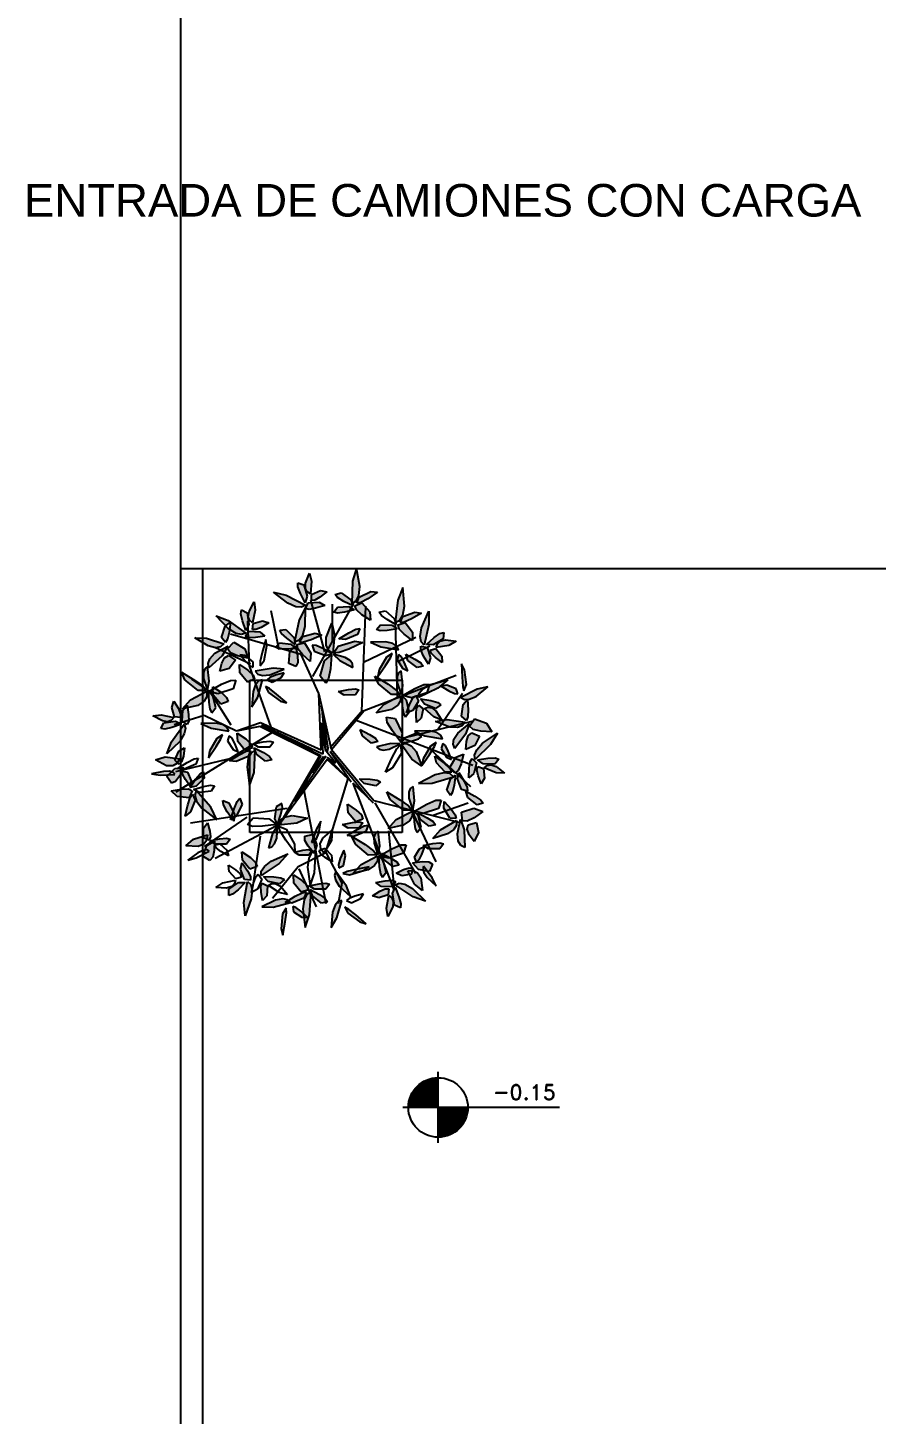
# Model space of a CAD drawing. Header units: millimetres. Extents: x 2448 to 2576, y 1154 to 1321.
# Drawn here: x 2493.42 to 2498.99, y 1205.11 to 1214.21 of the extents above; entities that cross this region are included whole.
import ezdxf

# ---------------------------------------------------------------- set-up
doc = ezdxf.new("R2010")
doc.units = ezdxf.units.MM
doc.layers.add('X-REF T19$0$A-ARBOLES', color=104, linetype='Continuous')
doc.layers.add('X-REF T19$0$A-CORDONES', color=1, linetype='Continuous')
doc.styles.add('ROMAND', font='romand', dxfattribs={"height": 0.15})
doc.styles.get("Standard").update_dxf_attribs({"font": 'arial.ttf'})

# ---------------------------------------------------------------- blocks, each defined once
blk = doc.blocks.new('Niv3-d')
at = {"color": 0, "const_width": 19.55}
for points in [[(0, 9.78, 0.414214), (-9.78, 0, 0.414214)], [(0, -9.78, 0.414214), (9.78, 0, 0.414214)]]:
    blk.add_lwpolyline(points, format="xyb", dxfattribs=at)
at = {"color": 0}
for points in [[(0, -23.3), (0, 23.3)], [(19.55, 0), (-23.3, 0)], [(79.78, 0), (19.55, 0)]]:
    blk.add_lwpolyline(points, dxfattribs=at)
blk.add_circle((0, 0), 19.55, dxfattribs=at)
blk.add_point((0, 0), dxfattribs=at)
at = {"color": 0, "style": 'ROMAND'}
blk.add_attdef('NIV5', (31.11, 5), '', height=10, dxfattribs=at)
blk = doc.blocks.new('X-REF T19$0$HOJA13')
for p, q in [((-0.159, 0.064), (-0.056, 0.349)), ((-0.056, 0.349), (0.182, 0.151)), ((-0.088, -0.074), (-0.159, 0.064)), ((0.182, 0.151), (0.278, -0.189)), ((0.06, -0.153), (-0.088, -0.074)), ((0.278, -0.189), (0.06, -0.153))]:
    blk.add_line(p, q)
blk = doc.blocks.new('X-REF T19$0$HOJA12')
for p, xscale, yscale, zscale, rotation in [((0.078, 0.499), -0.7881173944166022, 2.57666525243954, 0.7881173944166022, 2.457547795809369), ((0.361, 0.176), 2.089427510778918, 0.5147221043699588, 2.089427510778918, 35.45160265640038), ((-0.547, -0.283), -1.817557556891011, -0.5452694102672879, 1.817557556891011, 195.3712707835825), ((-0.515, 0.212), 1.878651928551221, 0.5452694102672915, 1.878651928551221, 336.2489556574871), ((0.225, -0.279), 1.848104742721105, 0.8186677980483665, 1.848104742721105, 330.9234899051576)]:
    blk.add_blockref('X-REF T19$0$HOJA13', p, dxfattribs=dict(xscale=xscale, yscale=yscale, zscale=zscale, rotation=rotation))
blk = doc.blocks.new('X-REF T19$0$HOJA11')
for p, xscale, yscale, zscale, rotation in [((-0.236, 0.434), 0.8782315926153998, 2.121510394569366, 0.8782315926153998, 2.027330662343098), ((0.417, 0.315), 2.788958066288231, 0.575816716164617, 2.788958066288231, 41.2051949766964), ((-0.535, 0.074), -1.93821894091991, 0.5452694102672915, 1.93821894091991, 161.5649836159353), ((0.635, -0.103), 0.5758144528974043, -1.696902842596522, 0.5758144528974043, 262.2070746669012), ((0.013, -0.763), 2.575127765477518, 0.7881204921510374, 2.575127765477518, 103.2233358614235)]:
    blk.add_blockref('X-REF T19$0$HOJA13', p, dxfattribs=dict(xscale=xscale, yscale=yscale, zscale=zscale, rotation=rotation))
blk = doc.blocks.new('X-REF T19$0$HOJA8', base_point=(55.878, 33.03))
at = {"color": 0, "linetype": 'ByBlock'}
for p, xscale, yscale, zscale, rotation in [((55.484, 33.544), -2.423919195618517, 0.3329656342808676, 2.423919195618517, 304.6162862887426), ((56.091, 33.242), -0.6369088245576009, 2.090963088672041, 0.6369088245576009, 336.0195606201025)]:
    blk.add_blockref('X-REF T19$0$HOJA13', p, dxfattribs=dict(at, xscale=xscale, yscale=yscale, zscale=zscale, rotation=rotation))
at = {"color": 0, "linetype": 'ByBlock', "xscale": -1.637329160493415, "yscale": 0.455154857870177, "zscale": 1.637329160493415}
blk.add_blockref('X-REF T19$0$HOJA13', (55.333, 32.969), dxfattribs=at)
blk = doc.blocks.new('X-REF T19$0$HOJA10')
for p, xscale, yscale, zscale, rotation in [((-0.461, 0.262), 0.6964758369263038, 2.485023334747559, 0.6964758369263038, 30.70465610075785), ((0.061, 0.573), 1.878651928551214, 0.575816716164617, 1.878651928551214, 273.0367053314555), ((0.365, 0.585), 0.636908824557608, 1.484599066610102, 0.636908824557608, 320.5535637719418), ((0.155, -0.234), 1.727443358692213, 0.6063640220619462, 1.727443358692213, 352.5500074369253), ((0.484, 0.033), 1.544160243711609, 0.6063640220619462, 1.544160243711609, 15.14254921127523)]:
    blk.add_blockref('X-REF T19$0$HOJA13', p, dxfattribs=dict(xscale=xscale, yscale=yscale, zscale=zscale, rotation=rotation))
blk = doc.blocks.new('X-REF T19$0$HOJA9', base_point=(57.908, 33.15))
at = {"color": 0, "linetype": 'ByBlock'}
for p, xscale, yscale, zscale, rotation in [((57.878, 33.605), 0.7575702085865075, 2.121510394569363, 0.7575702085865075, 5.479650948518734), ((57.453, 33.301), 0.7575702085865075, 2.060415782774719, 0.7575702085865075, 246.1270025360199), ((58.484, 33.303), 1.878651928551214, 0.575816716164617, 1.878651928551214, 26.31077704539229), ((57.575, 32.814), 1.484593231342913, 1.061518879932116, 1.484593231342913, 203.1850851585156), ((58.091, 32.695), 1.968766126750012, 1.000424268137465, 1.968766126750012, 291.9583774400813)]:
    blk.add_blockref('X-REF T19$0$HOJA13', p, dxfattribs=dict(at, xscale=xscale, yscale=yscale, zscale=zscale, rotation=rotation))
blk = doc.blocks.new('X-REF T19$0$HOJA7', base_point=(54.696, 32.029))
at = {"color": 0, "linetype": 'ByBlock'}
for p, xscale, yscale, zscale, rotation in [((54.545, 32.393), -0.3940586972083011, 1.696902842596515, 0.3940586972083011, 11.88359707230165), ((54.937, 32.274), 0.9393259642756036, 1.696902842596522, 0.9393259642756036, 348.2808948833992), ((54.394, 32.029), 1.727443358692213, 0.9103097157403468, 1.727443358692213, 343.6738936354017), ((54.455, 31.635), -1.545687603003117, -0.485702163767499, 1.545687603003117, 43.07492863925732)]:
    blk.add_blockref('X-REF T19$0$HOJA13', p, dxfattribs=dict(at, xscale=xscale, yscale=yscale, zscale=zscale, rotation=rotation))
at = {"color": 0, "linetype": 'ByBlock', "xscale": 1.515140417173015, "yscale": 0.6369113279592753, "zscale": 1.515140417173015}
blk.add_blockref('X-REF T19$0$HOJA13', (55.151, 31.878), dxfattribs=at)
blk = doc.blocks.new('X-REF T19$0$A$C7F2E6B0C')
at = {"layer": 'X-REF T19$0$A-ARBOLES'}
h = blk.add_hatch(color=256, dxfattribs=at)
h.paths.add_polyline_path([(1.1072, 2.2179), (1.1513, 2.2531), (1.1097, 2.2618), (1.051, 2.2354), (1.0508, 2.1962), (1.0738, 2.1983)])
h.paths.add_polyline_path([(1.0525, 2.3241), (1.0382, 2.3774), (1.0125, 2.3107), (1.0127, 2.2757), (1.0238, 2.2534), (1.0446, 2.2396)])
h.paths.add_polyline_path([(1.0017, 2.2989), (0.9618, 2.313), (0.9616, 2.287), (0.9783, 2.2433), (1.0098, 2.1824), (1.0227, 2.225)])
h.paths.add_polyline_path([(0.886, 2.2319), (0.8018, 2.2521), (0.8956, 2.1793), (0.9484, 2.1559), (0.9851, 2.1531), (1.0114, 2.1665)])
h.paths.add_polyline_path([(0.9414, 1.9284), (0.9419, 1.9261), (0.9712, 1.9379), (0.9943, 1.9694), (1.0104, 2.0272), (1.011, 2.1504), (0.9703, 2.0695)])
h.paths.add_polyline_path([(1.0492, 1.9392), (1.1188, 1.9703), (1.0757, 1.9815), (0.9939, 1.9599), (0.9727, 1.922), (1.0002, 1.9225)])
h.paths.add_polyline_path([(1.0061, 1.9186), (0.9571, 1.9076), (0.9628, 1.8792), (0.9919, 1.8427), (1.0418, 1.7972), (1.0471, 1.8521)])
h.paths.add_polyline_path([(0.903, 1.7839), (0.9489, 1.7634), (0.9613, 1.7896), (0.9598, 1.8362), (0.947, 1.9025), (0.9374, 1.8919), (0.9489, 1.8822), (0.9274, 1.8809), (0.9099, 1.8617)])
h.paths.add_polyline_path([(0.9274, 1.8809), (0.9374, 1.8919), (0.9164, 1.9097), (0.8428, 1.9197), (0.8146, 1.8905), (0.8375, 1.8804), (0.8826, 1.8782)])
h.paths.add_polyline_path([(0.9454, 1.909), (0.9419, 1.9261), (0.9409, 1.9257), (0.9414, 1.9284), (0.9368, 1.9513), (0.8839, 2.0068), (0.8428, 2.0025), (0.8548, 1.9798), (0.8896, 1.9488)])
h = blk.add_hatch(color=256, dxfattribs=at)
h.paths.add_polyline_path([(1.3818, 2.1039), (1.4388, 2.0676), (1.4346, 2.1226), (1.3828, 2.1811), (1.3364, 2.1619), (1.3469, 2.1348)])
h.paths.add_polyline_path([(1.4217, 2.2088), (1.485, 2.2513), (1.4406, 2.255), (1.3638, 2.2197), (1.3493, 2.1787), (1.3764, 2.1839)])
h.paths.add_polyline_path([(1.3174, 2.1797), (1.3183, 2.1775), (1.3451, 2.1942), (1.3625, 2.2291), (1.3685, 2.2888), (1.348, 2.4103), (1.3217, 2.3236)])
h.paths.add_polyline_path([(1.2473, 2.2471), (1.2075, 2.2358), (1.2232, 2.2155), (1.2629, 2.191), (1.3247, 2.1612), (1.3183, 2.1775), (1.3173, 2.1769), (1.3174, 2.1797), (1.3089, 2.2015)])
h.paths.add_polyline_path([(1.3326, 2.1354), (1.2959, 2.157), (1.2217, 2.1542), (1.199, 2.1206), (1.2232, 2.1146), (1.2681, 2.1202)])
h = blk.add_hatch(color=256, dxfattribs=at)
h.paths.add_polyline_path([(1.6022, 2.056), (1.6029, 2.0537), (1.631, 2.0682), (1.6511, 2.1016), (1.6618, 2.1607), (1.651, 2.2834), (1.6178, 2.1991)])
h.paths.add_polyline_path([(1.7085, 2.0767), (1.7749, 2.1141), (1.7309, 2.1212), (1.6516, 2.0922), (1.6339, 2.0525), (1.6613, 2.0555)])
h.paths.add_polyline_path([(1.6675, 2.0522), (1.6198, 2.0367), (1.6281, 2.0089), (1.6603, 1.9753), (1.7143, 1.9346), (1.7144, 1.9897)])
h.paths.add_polyline_path([(1.6139, 2.0106), (1.579, 2.035), (1.5048, 2.0381), (1.4794, 2.0064), (1.5032, 1.9985), (1.5483, 2.0005)])
h = blk.add_hatch(color=256, dxfattribs=at)
h.paths.add_polyline_path([(0.6401, 1.9958), (0.617, 1.9615), (0.64, 1.9521), (0.6831, 1.9529), (0.7455, 1.9622), (0.7112, 1.9902)])
h.paths.add_polyline_path([(0.7217, 2.0205), (0.7703, 2.0492), (0.7303, 2.0636), (0.6685, 2.0456), (0.6629, 2.0068), (0.686, 2.0057)])
h.paths.add_polyline_path([(0.6823, 2.1332), (0.6755, 2.188), (0.6409, 2.1255), (0.6362, 2.0908), (0.6441, 2.0671), (0.6628, 2.0506)])
h.paths.add_polyline_path([(0.6285, 2.1153), (0.5909, 2.1348), (0.5871, 2.109), (0.5976, 2.0635), (0.6203, 1.9988), (0.6391, 2.0392)])
h.paths.add_polyline_path([(0.519, 2.0548), (0.5135, 2.0074), (0.5559, 1.9811), (0.5919, 1.9732), (0.6198, 1.9829)])
h.paths.add_polyline_path([(0.4883, 2.0306), (0.5068, 2.0116), (0.5135, 2.0074), (0.519, 2.0548), (0.5185, 2.0552)], flags=17)
h.paths.add_polyline_path([(0.4241, 2.0967), (0.4883, 2.0306), (0.5185, 2.0552), (0.5046, 2.0651)])
h.paths.add_polyline_path([(0.5112, 1.9875), (0.5191, 2.0557), (0.4846, 2.0276), (0.4608, 1.9545), (0.4861, 1.9205), (0.5007, 1.942)])
h.paths.add_polyline_path([(0.3621, 1.9506), (0.2859, 1.9523), (0.3723, 1.8986), (0.4204, 1.8866), (0.4535, 1.892), (0.4767, 1.9117)])
h.paths.add_polyline_path([(0.4157, 1.8501), (0.3827, 1.8149), (0.3718, 1.7839), (0.378, 1.7542), (0.4652, 1.833), (0.5025, 1.8974)])
h.paths.add_polyline_path([(0.5533, 1.8044), (0.5062, 1.8357), (0.4799, 1.8211), (0.4617, 1.7865), (0.4489, 1.7335), (0.5115, 1.7501)])
h.paths.add_polyline_path([(0.5404, 1.9228), (0.5003, 1.8804), (0.5203, 1.8544), (0.5663, 1.8346), (0.59, 1.8292), (0.5798, 1.8408), (0.6164, 1.8363), (0.6354, 1.8213), (0.613, 1.8792)])
h.paths.add_polyline_path([(0.5798, 1.8408), (0.59, 1.8292), (0.6365, 1.8186), (0.6354, 1.8213), (0.6164, 1.8363)])
for points in [[(1.1388, 2.1635), (1.101, 2.1864), (1.0298, 2.1821), (1.0116, 2.145), (1.0357, 2.1388), (1.0783, 2.1456)], [(1.3392, 1.6164), (1.2942, 1.6121), (1.2292, 1.5986), (1.2654, 1.576), (1.3396, 1.5767), (1.3633, 1.6097)], [(1.4735, 0.9788), (1.5051, 1.0056), (1.4824, 1.0175), (1.4361, 1.0234), (1.3675, 1.0249), (1.3986, 0.9948)], [(1.0652, 0.6454), (1.0751, 0.6217), (1.0838, 0.6325), (1.0987, 0.6689), (1.1136, 0.7484), (1.0837, 0.6986)], [(0.3446, 0.5974), (0.3637, 0.6231), (0.3647, 0.6292), (0.3422, 0.638), (0.3422, 0.6504), (0.2759, 0.6309), (0.2253, 0.5866), (0.3073, 0.5812)], [(1.2758, 0.5226), (1.2635, 0.5574), (1.2408, 0.5021), (1.2292, 0.4632), (1.2305, 0.4411), (1.262, 0.4574)]]:
    blk.add_hatch(color=256, dxfattribs=at).paths.add_polyline_path(points)
h = blk.add_hatch(color=256, dxfattribs=at)
h.paths.add_polyline_path([(1.8231, 2.0404), (1.8214, 2.1269), (1.7745, 2.0179), (1.7652, 1.9609), (1.7717, 1.9246), (1.7914, 1.9025)])
h.paths.add_polyline_path([(1.8063, 1.9081), (1.8508, 1.9063), (1.917, 1.9453), (1.9205, 1.9875), (1.8953, 1.9811), (1.8573, 1.954)])
h.paths.add_polyline_path([(1.9542, 1.9025), (2.0021, 1.9298), (1.9312, 1.9378), (1.8974, 1.9288), (1.8785, 1.9124), (1.8704, 1.8888)])
h.paths.add_polyline_path([(1.868, 1.8816), (1.83, 1.8719), (1.8378, 1.8502), (1.8652, 1.8228), (1.9104, 1.789), (1.9083, 1.8314)])
h.paths.add_polyline_path([(1.8111, 1.8887), (1.7706, 1.8969), (1.7707, 1.8721), (1.788, 1.8326), (1.8205, 1.7785), (1.8332, 1.8209)])
h.paths.add_polyline_path([(1.7313, 1.8126), (1.6703, 1.8441), (1.685, 1.8034), (1.7452, 1.7561), (1.7854, 1.7662), (1.7702, 1.7869)])
h.paths.add_polyline_path([(1.6422, 1.8273), (1.6259, 1.8422), (1.6147, 1.8086), (1.6503, 1.7522), (1.6833, 1.7359), (1.6611, 1.7913)])
h.paths.add_polyline_path([(1.4958, 1.7407), (1.488, 1.698), (1.5385, 1.7706), (1.5701, 1.8212), (1.5809, 1.849), (1.5436, 1.8247)])
h.paths.add_polyline_path([(1.5393, 1.9257), (1.4393, 1.9231), (1.506, 1.8922), (1.6234, 1.8722), (1.6127, 1.8963), (1.5866, 1.9142)])
h = blk.add_hatch(color=256, dxfattribs=at)
h.paths.add_polyline_path([(1.1832, 1.841), (1.1375, 1.8007), (1.1089, 1.6993), (1.1452, 1.6542), (1.1641, 1.6844), (1.1761, 1.7473)])
h.paths.add_polyline_path([(1.1871, 1.8457), (1.126, 1.8815), (1.0823, 1.9015), (1.0561, 1.9036), (1.0698, 1.8637), (1.144, 1.8368)])
h.paths.add_polyline_path([(1.2034, 1.9722), (1.1848, 2.0482), (1.148, 1.9531), (1.1475, 1.9032), (1.1625, 1.8712), (1.1909, 1.8516)])
h.paths.add_polyline_path([(1.2973, 1.8783), (1.3898, 1.9206), (1.335, 1.9298), (1.2277, 1.8974), (1.197, 1.8515), (1.2327, 1.8545)])
h.paths.add_polyline_path([(1.2725, 1.8235), (1.1942, 1.8452), (1.2373, 1.8027), (1.3227, 1.7573), (1.3212, 1.7807), (1.306, 1.8023)])
h.paths.add_polyline_path([(1.3538, 1.9731), (1.3694, 2.0137), (1.3422, 2.0092), (1.2962, 1.9857), (1.2317, 1.9449), (1.276, 1.94)])
h = blk.add_hatch(color=256, dxfattribs=at)
h.paths.add_polyline_path([(0.2444, 1.448), (0.2377, 1.4935), (0.2176, 1.4889), (0.2071, 1.4762), (0.2015, 1.4051), (0.2358, 1.3819), (0.2453, 1.4049)])
h.paths.add_polyline_path([(0.3425, 1.6842), (0.3682, 1.6071), (0.3795, 1.6665), (0.3694, 1.7628), (0.3509, 1.7485), (0.3415, 1.7238)])
h.paths.add_polyline_path([(0.1768, 1.4867), (0.1481, 1.5352), (0.1337, 1.4953), (0.1518, 1.4335), (0.1905, 1.4279), (0.1917, 1.4509)])
h.paths.add_polyline_path([(0.0641, 1.4472), (0.0094, 1.4405), (0.0718, 1.4058), (0.1065, 1.4011), (0.1302, 1.4091), (0.1467, 1.4277)])
h.paths.add_polyline_path([(0.1338, 1.3626), (0.1985, 1.3853), (0.1581, 1.404), (0.082, 1.3934), (0.0625, 1.3559), (0.0883, 1.3521)])
h.paths.add_polyline_path([(0.1323, 1.2696), (0.1006, 1.189), (0.1858, 1.2717), (0.2162, 1.3208), (0.2241, 1.3568), (0.2144, 1.3847)])
h = blk.add_hatch(color=256, dxfattribs=at)
h.paths.add_polyline_path([(0.6684, 1.599), (0.6605, 1.4993), (0.6982, 1.5624), (0.7305, 1.6771), (0.7053, 1.6689), (0.6848, 1.6449)])
h.paths.add_polyline_path([(0.7756, 1.6186), (0.749, 1.6323), (0.7693, 1.5926), (0.8478, 1.5363), (0.8894, 1.524), (0.8226, 1.5819)])
h.paths.add_polyline_path([(0.8149, 1.706), (0.7771, 1.691), (0.7605, 1.6763), (0.7929, 1.6617), (0.8526, 1.6911), (0.8724, 1.7223)])
h.paths.add_polyline_path([(0.6816, 1.7322), (0.6998, 1.713), (0.7304, 1.7048), (0.7788, 1.7097), (0.8722, 1.7454), (0.799, 1.7524)])
h.paths.add_polyline_path([(0.6334, 1.7388), (0.5774, 1.7767), (0.5801, 1.7216), (0.6301, 1.6617), (0.6771, 1.6796), (0.6673, 1.7069)])
h = blk.add_hatch(color=256, dxfattribs=at)
h.paths.add_polyline_path([(1.555, 1.6471), (1.4682, 1.7004), (1.4912, 1.6498), (1.5779, 1.5787), (1.6331, 1.5789), (1.6108, 1.6068)])
h.paths.add_polyline_path([(1.6412, 1.7358), (1.6227, 1.7215), (1.6132, 1.6968), (1.6143, 1.6572), (1.64, 1.5801), (1.6512, 1.6395)])
h.paths.add_polyline_path([(1.6495, 1.5733), (1.7085, 1.5578), (1.7268, 1.5638), (1.7364, 1.5716), (1.7385, 1.5676), (1.7562, 1.5735), (1.7586, 1.5881), (1.7828, 1.6159), (1.8237, 1.6393), (1.8258, 1.646), (1.7902, 1.6448), (1.7313, 1.6196)])
h.paths.add_polyline_path([(1.6973, 1.5176), (1.6877, 1.4915), (1.6941, 1.4659), (1.7166, 1.4751), (1.7554, 1.5349), (1.7385, 1.5676), (1.7268, 1.5638), (1.7171, 1.5559)])
h.paths.add_polyline_path([(1.6749, 1.5431), (1.6435, 1.5739), (1.6478, 1.5032), (1.6556, 1.4558), (1.6685, 1.4329), (1.6932, 1.4655), (1.6756, 1.4583), (1.6877, 1.4915)])
h.paths.add_polyline_path([(1.636, 1.5392), (1.6364, 1.5737), (1.5294, 1.5169), (1.4767, 1.4591), (1.5762, 1.4816), (1.6179, 1.509)])
h.paths.add_polyline_path([(1.7856, 1.4862), (1.7542, 1.5096), (1.7422, 1.4899), (1.7382, 1.4514), (1.7403, 1.395), (1.772, 1.4232)])
h.paths.add_polyline_path([(1.8409, 1.493), (1.8162, 1.4973), (1.7928, 1.4888), (1.8561, 1.4322), (1.9074, 1.412), (1.8691, 1.4723)])
h.paths.add_polyline_path([(1.8353, 1.5399), (1.7676, 1.5508), (1.7941, 1.5151), (1.866, 1.4881), (1.9011, 1.5118), (1.8803, 1.5274)])
h.paths.add_polyline_path([(1.7562, 1.5735), (1.7538, 1.5589), (1.881, 1.6209), (1.9473, 1.6765), (1.833, 1.6445), (1.8237, 1.6393), (1.8086, 1.5906)], flags=17)
h = blk.add_hatch(color=256, dxfattribs=at)
h.paths.add_polyline_path([(2.0453, 1.6332), (2.0532, 1.6044), (2.0687, 1.6461), (2.0571, 1.7421), (2.038, 1.781), (2.0405, 1.6927)])
h.paths.add_polyline_path([(1.9398, 1.6409), (1.9035, 1.6344), (1.9544, 1.6031), (1.991, 1.5854), (2.013, 1.5831), (2.0019, 1.6168)])
h.paths.add_polyline_path([(2.0327, 1.5605), (2.0558, 1.5475), (2.0874, 1.5487), (2.1322, 1.5675), (2.211, 1.6292), (2.139, 1.6143)])
h.paths.add_polyline_path([(2.048, 1.5133), (2.0379, 1.4371), (2.0689, 1.4083), (2.0794, 1.4321), (2.0815, 1.4787), (2.0769, 1.5472)])
h = blk.add_hatch(color=256, dxfattribs=at)
h.paths.add_polyline_path([(0.1965, 1.7274), (0.2194, 1.6768), (0.3062, 1.6057), (0.3614, 1.6059), (0.339, 1.6338), (0.2832, 1.6741)])
h.paths.add_polyline_path([(0.3461, 1.536), (0.3643, 1.5662), (0.3647, 1.6007), (0.2576, 1.5439), (0.205, 1.4861), (0.2176, 1.4889), (0.2352, 1.5104), (0.2377, 1.4935), (0.3044, 1.5086)])
h.paths.add_polyline_path([(0.4031, 1.5701), (0.3718, 1.6008), (0.3761, 1.5302), (0.3839, 1.4828), (0.3968, 1.4599), (0.4222, 1.4935)])
h.paths.add_polyline_path([(0.4567, 1.5156), (0.5036, 1.5335), (0.4939, 1.5608), (0.4602, 1.5925), (0.4368, 1.5848), (0.4058, 1.5929), (0.4066, 1.5755)])
h.paths.add_polyline_path([(0.4164, 1.6222), (0.4047, 1.6155), (0.4058, 1.5929), (0.4368, 1.5848), (0.4602, 1.5925), (0.4599, 1.5927)])
h = blk.add_hatch(color=256, dxfattribs=at)
h.paths.add_polyline_path([(0.4723, 1.3809), (0.425, 1.3924), (0.3251, 1.3897), (0.3918, 1.3589), (0.5092, 1.3388), (0.4984, 1.363)])
h.paths.add_polyline_path([(0.4558, 1.2879), (0.4666, 1.3157), (0.4293, 1.2914), (0.3815, 1.2074), (0.3737, 1.1647), (0.4242, 1.2373)])
h = blk.add_hatch(color=256, dxfattribs=at)
h.paths.add_polyline_path([(1.8282, 1.342), (1.7282, 1.3393), (1.7949, 1.3084), (1.9123, 1.2884), (1.9016, 1.3126), (1.8755, 1.3304)])
h.paths.add_polyline_path([(1.8589, 1.2375), (1.8698, 1.2653), (1.8324, 1.241), (1.7846, 1.1569), (1.7769, 1.1143), (1.8274, 1.1869)])
h.paths.add_polyline_path([(1.7399, 1.2055), (1.7072, 1.2431), (1.6748, 1.2571), (1.6406, 1.253), (1.7111, 1.1544), (1.7754, 1.1099)])
h.paths.add_polyline_path([(1.6659, 1.2951), (1.6395, 1.2599), (1.7089, 1.2736), (1.7549, 1.2876), (1.7759, 1.3034), (1.7392, 1.3242)])
h.paths.add_polyline_path([(1.601, 1.4214), (1.5438, 1.4311), (1.5497, 1.3959), (1.5825, 1.3409), (1.6393, 1.266), (1.6468, 1.3265)])
h.paths.add_polyline_path([(1.5734, 1.2589), (1.4794, 1.2362), (1.496, 1.2197), (1.5217, 1.2136), (1.5608, 1.2199), (1.6338, 1.2556)])
h.paths.add_polyline_path([(1.4866, 1.2712), (1.4715, 1.2919), (1.4325, 1.3176), (1.3716, 1.3491), (1.3862, 1.3084), (1.4465, 1.2611)])
h = blk.add_hatch(color=256, dxfattribs=at)
h.paths.add_polyline_path([(2.1219, 1.4203), (2.0901, 1.3714), (2.1145, 1.3494), (2.1633, 1.3383), (2.2353, 1.3352), (2.2012, 1.3906)])
h.paths.add_polyline_path([(2.0691, 1.2721), (2.0661, 1.2176), (2.1247, 1.2453), (2.156, 1.3062), (2.104, 1.3285), (2.0808, 1.3093)])
h.paths.add_polyline_path([(2.0642, 1.3184), (2.0892, 1.3884), (2.0124, 1.3263), (1.9864, 1.2857), (1.9812, 1.2532), (1.9927, 1.2251)])
h.paths.add_polyline_path([(1.9415, 1.4154), (1.8663, 1.4033), (1.9609, 1.3661), (2.0104, 1.363), (2.042, 1.3743), (2.0613, 1.3979)])
h = blk.add_hatch(color=256, dxfattribs=at)
h.paths.add_polyline_path([(0.62, 1.2883), (0.564, 1.3262), (0.5667, 1.2711), (0.6167, 1.2112), (0.6636, 1.2291), (0.6539, 1.2564)])
h.paths.add_polyline_path([(0.5771, 1.1846), (0.5127, 1.1439), (0.5569, 1.139), (0.6347, 1.1721), (0.6503, 1.2126), (0.6231, 1.2082)])
h.paths.add_polyline_path([(0.628, 1.1031), (0.6451, 0.9811), (0.6739, 1.067), (0.6822, 1.2107), (0.6813, 1.213), (0.6541, 1.197), (0.6357, 1.1626)])
h.paths.add_polyline_path([(0.7503, 1.1414), (0.7905, 1.1516), (0.7753, 1.1723), (0.7364, 1.198), (0.6754, 1.2294), (0.6813, 1.213), (0.6823, 1.2135), (0.6822, 1.2107), (0.6901, 1.1887)])
h = blk.add_hatch(color=256, dxfattribs=at)
h.paths.add_polyline_path([(2.1367, 1.2163), (2.1226, 1.1822), (2.1274, 1.153), (2.2283, 1.2521), (2.2735, 1.326), (2.1752, 1.2593)])
h.paths.add_polyline_path([(2.2106, 1.1609), (2.1429, 1.1497), (2.1794, 1.1242), (2.2562, 1.1215), (2.282, 1.1551), (2.2573, 1.1633)])
h.paths.add_polyline_path([(2.2308, 1.1181), (2.2061, 1.1144), (2.1866, 1.0989), (2.2646, 1.0654), (2.3196, 1.0625), (2.2641, 1.1075)])
h.paths.add_polyline_path([(2.1806, 1.0941), (2.1434, 1.1064), (2.1383, 1.0839), (2.1467, 1.0461), (2.1666, 0.9933), (2.1876, 1.0301)])
h.paths.add_polyline_path([(2.1365, 1.1307), (2.1068, 1.1595), (2.0935, 1.1385), (2.0868, 1.0959), (2.0851, 1.0328), (2.1186, 1.0617)])
h = blk.add_hatch(color=256, dxfattribs=at)
h.paths.add_polyline_path([(0.2098, 1.1741), (0.2182, 1.2288), (0.1802, 1.2075), (0.1593, 1.1607), (0.1874, 1.157), (0.1712, 1.1322), (0.1823, 1.121), (0.1984, 1.1377)])
h.paths.add_polyline_path([(0.1874, 1.157), (0.1593, 1.1607), (0.1542, 1.1494), (0.1712, 1.1322)])
h.paths.add_polyline_path([(0.0993, 1.1117), (0.1399, 1.1113), (0.1678, 1.1271), (0.1712, 1.1322), (0.1542, 1.1494), (0.1593, 1.1607), (0.0908, 1.1698), (0.0265, 1.15)])
h.paths.add_polyline_path([(0.1318, 1.0713), (0.1185, 1.0752), (0.0792, 1.075), (0, 1.0583), (0.0575, 1.0497), (0.1137, 1.053)])
h.paths.add_polyline_path([(0.1539, 1.0554), (0.1418, 1.0683), (0.1318, 1.0713), (0.1137, 1.053)], flags=17)
h.paths.add_polyline_path([(0.1539, 1.0554), (0.1137, 1.053), (0.1015, 1.0407), (0.1312, 0.9975), (0.1582, 1.0091), (0.1846, 1.0444), (0.2066, 1.0894), (0.1704, 1.0934), (0.1752, 1.0964), (0.1542, 1.0938), (0.1318, 1.0713), (0.1418, 1.0683)])
h = blk.add_hatch(color=256, dxfattribs=at)
h.paths.add_polyline_path([(1.9392, 1.1685), (1.9722, 1.1521), (1.9499, 1.2076), (1.9311, 1.2435), (1.9148, 1.2585), (1.9036, 1.2248)])
h.paths.add_polyline_path([(1.9606, 1.1001), (1.9935, 1.0622), (2.0158, 1.0806), (2.0342, 1.1235), (2.0506, 1.189), (1.9997, 1.1676)])
h.paths.add_polyline_path([(1.9978, 1.0512), (1.9844, 1.04), (1.9853, 1.0393), (1.9826, 1.0385), (1.9646, 1.0235), (1.9408, 0.9507), (1.9641, 0.9165), (1.9784, 0.9378), (1.9891, 0.9832)])
h.paths.add_polyline_path([(1.9826, 1.0385), (1.9844, 1.04), (1.9601, 1.0602), (1.9215, 1.0656), (1.8629, 1.0525), (1.7541, 0.9946), (1.8447, 0.997)])
h.paths.add_polyline_path([(1.93, 1.0698), (1.9734, 1.069), (1.96, 1.0931), (1.922, 1.1282), (1.8617, 1.1748), (1.8722, 1.1315)])
h.paths.add_polyline_path([(2.037, 0.9557), (2.0761, 0.9448), (2.0741, 0.9697), (2.0547, 1.0105), (2.0198, 1.0669), (2.0109, 1.0253)])
h.paths.add_polyline_path([(2.0646, 0.944), (2.0793, 0.9033), (2.1395, 0.856), (2.1796, 0.8661), (2.1645, 0.8868), (2.1255, 0.9125)])
h = blk.add_hatch(color=256, dxfattribs=at)
h.paths.add_polyline_path([(0.3316, 0.8324), (0.4293, 0.7573), (0.3896, 0.8388), (0.2948, 0.9471), (0.2926, 0.9482), (0.2843, 0.9177), (0.2953, 0.8803)])
h.paths.add_polyline_path([(0.288, 0.8863), (0.2708, 0.9262), (0.2544, 0.9039), (0.2381, 0.8549), (0.2207, 0.7806), (0.2557, 0.8082)])
h.paths.add_polyline_path([(0.2478, 0.9016), (0.2687, 0.9473), (0.2426, 0.9599), (0.196, 0.9589), (0.1296, 0.9467), (0.1701, 0.9093)])
h.paths.add_polyline_path([(0.2229, 1.0217), (0.2555, 0.9756), (0.2617, 1.0123), (0.2363, 1.0703), (0.2017, 1.0768), (0.2044, 1.0554)])
h.paths.add_polyline_path([(0.2535, 0.9692), (0.2951, 0.9784), (0.3475, 1.0309), (0.3414, 1.071), (0.3195, 1.0589), (0.2904, 1.0244)])
h = blk.add_hatch(color=256, dxfattribs=at)
h.paths.add_polyline_path([(1.7273, 0.8142), (1.7863, 0.7988), (1.8863, 0.8316), (1.9036, 0.8869), (1.868, 0.8858), (1.8091, 0.8606)])
h.paths.add_polyline_path([(1.8112, 0.7705), (1.7503, 0.802), (1.765, 0.7613), (1.8252, 0.714), (1.8653, 0.7242), (1.8502, 0.7449)])
h.paths.add_polyline_path([(1.7526, 0.784), (1.7212, 0.8148), (1.7255, 0.7442), (1.7334, 0.6967), (1.7462, 0.6738), (1.7717, 0.7075)])
h.paths.add_polyline_path([(1.7138, 0.7802), (1.7142, 0.8147), (1.6071, 0.7578), (1.5545, 0.7), (1.6539, 0.7225), (1.6956, 0.75)])
h.paths.add_polyline_path([(1.6327, 0.8881), (1.546, 0.9413), (1.5689, 0.8907), (1.6557, 0.8197), (1.7109, 0.8198), (1.6885, 0.8477)])
h.paths.add_polyline_path([(1.692, 0.8981), (1.7177, 0.821), (1.7289, 0.8805), (1.7189, 0.9767), (1.7004, 0.9624), (1.691, 0.9378)])
h = blk.add_hatch(color=256, dxfattribs=at)
h.paths.add_polyline_path([(0.5955, 0.8572), (0.5815, 0.8984), (0.5635, 0.8775), (0.5433, 0.8299), (0.5365, 0.8089), (0.5445, 0.7914), (0.543, 0.7726), (0.557, 0.782)])
h.paths.add_polyline_path([(0.4735, 0.8557), (0.4983, 0.8103), (0.5245, 0.7715), (0.5365, 0.8089), (0.5093, 0.8683), (0.4683, 0.8828)])
h = blk.add_hatch(color=256, dxfattribs=at)
h.paths.add_polyline_path([(0.9544, 0.7343), (1.0248, 0.7683), (0.9241, 0.7845), (0.8752, 0.7746), (0.8471, 0.7534), (0.8338, 0.7215)])
h.paths.add_polyline_path([(0.8096, 0.7643), (0.8272, 0.7241), (0.8496, 0.7912), (0.8601, 0.8381), (0.8567, 0.8642), (0.8205, 0.8425)])
h.paths.add_polyline_path([(0.8282, 0.7169), (0.7956, 0.666), (0.7689, 0.573), (0.7915, 0.5793), (0.8094, 0.5987), (0.8232, 0.6358)])
h.paths.add_polyline_path([(1.0076, 0.6212), (1.03, 0.5833), (1.0718, 0.5358), (1.0873, 0.5924), (1.0751, 0.6217), (1.0685, 0.6136), (1.0519, 0.6075), (1.0652, 0.6454), (1.0585, 0.6614), (1.0072, 0.6506)])
h = blk.add_hatch(color=256, dxfattribs=at)
h.paths.add_polyline_path([(1.345, 0.8209), (1.289, 0.8587), (1.2917, 0.8036), (1.3417, 0.7437), (1.3887, 0.7617), (1.3789, 0.7889)])
h.paths.add_polyline_path([(1.3202, 0.7385), (1.2553, 0.725), (1.2914, 0.7025), (1.3656, 0.7032), (1.3893, 0.7361), (1.3652, 0.7428)])
h.paths.add_polyline_path([(1.4085, 0.6811), (1.4241, 0.7217), (1.3969, 0.7173), (1.3509, 0.6937), (1.2864, 0.6529), (1.3307, 0.648)])
h = blk.add_hatch(color=256, dxfattribs=at)
h.paths.add_polyline_path([(2.0364, 0.8075), (2.0423, 0.7494), (2.0751, 0.7475), (2.1201, 0.7695), (2.1781, 0.8122), (2.1169, 0.834)])
h.paths.add_polyline_path([(2.12, 0.6145), (2.1483, 0.6728), (2.1345, 0.7399), (2.08, 0.7247), (2.0739, 0.6952), (2.0882, 0.6589)])
h.paths.add_polyline_path([(2.01, 0.6655), (2.0152, 0.6176), (2.0315, 0.5891), (2.058, 0.5744), (2.0553, 0.6919), (2.0309, 0.7621)])
h.paths.add_polyline_path([(1.8989, 0.6906), (1.8479, 0.634), (1.9449, 0.6644), (1.9855, 0.693), (2.003, 0.7215), (2.0032, 0.752)])
h.paths.add_polyline_path([(1.9604, 0.7679), (2.0027, 0.7649), (1.996, 0.79), (1.9684, 0.8277), (1.9219, 0.8781), (1.9206, 0.8336)])
h = blk.add_hatch(color=256, dxfattribs=at)
h.paths.add_polyline_path([(0.3694, 0.6585), (0.3647, 0.6292), (0.3794, 0.6234), (0.3873, 0.6453), (0.3829, 0.6832), (0.3684, 0.7366), (0.3423, 0.7017), (0.3422, 0.6504)])
h.paths.add_polyline_path([(0.3422, 0.6504), (0.3422, 0.638), (0.3647, 0.6292), (0.3694, 0.6585)])
h.paths.add_polyline_path([(0.3637, 0.6231), (0.3647, 0.6292), (0.3422, 0.638), (0.3422, 0.6504), (0.2759, 0.6309), (0.2253, 0.5866), (0.3073, 0.5812), (0.3446, 0.5974)])
h.paths.add_polyline_path([(0.4932, 0.6366), (0.4482, 0.6323), (0.3833, 0.6188), (0.3999, 0.6085), (0.415, 0.6176), (0.4143, 0.5994), (0.4194, 0.5963), (0.4381, 0.5964), (0.4494, 0.5991), (0.4522, 0.5966), (0.4936, 0.597), (0.5173, 0.6299)], flags=17)
h.paths.add_polyline_path([(0.4028, 0.5115), (0.4126, 0.5544), (0.4143, 0.5994), (0.3999, 0.6085), (0.3648, 0.5872), (0.3535, 0.5575), (0.3639, 0.5589), (0.3801, 0.552), (0.3444, 0.5335), (0.3383, 0.5173), (0.383, 0.4899)])
h = blk.add_hatch(color=256, dxfattribs=at)
h.paths.add_polyline_path([(1.0652, 0.6454), (1.0751, 0.6217), (1.0838, 0.6325), (1.0987, 0.6689), (1.1136, 0.7484), (1.0837, 0.6986)])
h.paths.add_polyline_path([(1.0652, 0.6454), (1.0519, 0.6075), (1.0685, 0.6136), (1.0751, 0.6217)], flags=17)
h.paths.add_polyline_path([(1.0751, 0.6217), (1.0685, 0.6136), (1.0519, 0.6075), (1.0652, 0.6454), (1.0585, 0.6614), (1.0072, 0.6506), (1.0076, 0.6212), (1.03, 0.5833), (1.0718, 0.5358), (1.0873, 0.5924)])
h.paths.add_polyline_path([(0.9944, 0.5566), (0.9393, 0.5442), (0.9707, 0.5244), (1.0341, 0.5256), (1.0534, 0.555), (1.0326, 0.5608)])
h = blk.add_hatch(color=256, dxfattribs=at)
h.paths.add_polyline_path([(1.52, 0.5326), (1.5675, 0.5081), (1.6571, 0.5375), (1.6743, 0.5929), (1.6387, 0.5917), (1.5798, 0.5665)])
h.paths.add_polyline_path([(1.5721, 0.5057), (1.5675, 0.5081), (1.557, 0.5047), (1.5193, 0.5146), (1.5258, 0.4965), (1.5861, 0.4492), (1.6262, 0.4594), (1.611, 0.4801)])
h.paths.add_polyline_path([(1.557, 0.5047), (1.5675, 0.5081), (1.52, 0.5326), (1.514, 0.5292), (1.5193, 0.5146)])
h.paths.add_polyline_path([(1.5193, 0.5146), (1.514, 0.5292), (1.498, 0.5202)])
h.paths.add_polyline_path([(1.5233, 0.49), (1.492, 0.5207), (1.4963, 0.4501), (1.5041, 0.4026), (1.517, 0.3797), (1.5424, 0.4134)])
h.paths.add_polyline_path([(1.4849, 0.5206), (1.3778, 0.4638), (1.3496, 0.4327), (1.4299, 0.4483), (1.3946, 0.4231), (1.3715, 0.4164), (1.4246, 0.4284), (1.4663, 0.4559), (1.4845, 0.4861)])
h.paths.add_polyline_path([(1.4884, 0.527), (1.4997, 0.5864), (1.4896, 0.6826), (1.4711, 0.6683), (1.4617, 0.6437), (1.4627, 0.6041)])
h.paths.add_polyline_path([(1.4034, 0.594), (1.3167, 0.6472), (1.3396, 0.5967), (1.4264, 0.5256), (1.4816, 0.5258), (1.4592, 0.5537)])
h.paths.add_polyline_path([(1.3496, 0.4327), (1.3252, 0.4059), (1.3715, 0.4164), (1.3946, 0.4231), (1.4299, 0.4483)])
h.paths.add_polyline_path([(1.3496, 0.4327), (1.3431, 0.4315), (1.2852, 0.4172), (1.258, 0.4048), (1.3017, 0.3962), (1.3715, 0.4164), (1.3252, 0.4059)])
h = blk.add_hatch(color=256, dxfattribs=at)
h.paths.add_polyline_path([(0.8384, 0.4691), (0.8963, 0.5335), (0.7875, 0.4859), (0.7418, 0.4506), (0.7218, 0.4197), (0.7211, 0.3901)])
h.paths.add_polyline_path([(0.842, 0.3356), (0.8734, 0.3639), (0.8507, 0.3765), (0.8044, 0.3826), (0.7358, 0.384), (0.767, 0.3523)])
h.paths.add_polyline_path([(0.7192, 0.3201), (0.7205, 0.2814), (0.7304, 0.2259), (0.7579, 0.2583), (0.7627, 0.3225), (0.7283, 0.3413)])
h.paths.add_polyline_path([(0.6523, 0.3318), (0.6314, 0.3526), (0.608, 0.2131), (0.6148, 0.1268), (0.6551, 0.2385), (0.661, 0.2959)])
h.paths.add_polyline_path([(0.5086, 0.3024), (0.5075, 0.2601), (0.5323, 0.268), (0.5686, 0.2973), (0.6168, 0.3461), (0.5723, 0.3453)])
h.paths.add_polyline_path([(0.5974, 0.492), (0.6475, 0.432), (0.6944, 0.45), (0.6847, 0.4773), (0.6507, 0.5092), (0.5948, 0.5471)])
h.paths.add_polyline_path([(0.6306, 0.4226), (0.5949, 0.4747), (0.5847, 0.4316), (0.6109, 0.3652), (0.6518, 0.3594), (0.6503, 0.3843)])
h = blk.add_hatch(color=256, dxfattribs=at)
h.paths.add_polyline_path([(1.8948, 0.567), (1.9185, 0.6), (1.8944, 0.6067), (1.8494, 0.6024), (1.7845, 0.5889), (1.8206, 0.5663)])
h.paths.add_polyline_path([(1.7751, 0.5279), (1.7947, 0.5808), (1.761, 0.5653), (1.7274, 0.5116), (1.7415, 0.4794), (1.7576, 0.4936)])
h.paths.add_polyline_path([(1.7862, 0.4519), (1.8107, 0.4201), (1.8277, 0.4169), (1.8467, 0.4658), (1.8219, 0.4815), (1.7779, 0.4835), (1.7153, 0.4745), (1.7542, 0.4305), (1.7854, 0.4247), (1.7822, 0.4347)])
h.paths.add_polyline_path([(1.812, 0.3792), (1.8705, 0.3232), (1.8451, 0.3755), (1.8107, 0.4201), (1.7854, 0.4247), (1.7897, 0.4116)])
h = blk.add_hatch(color=256, dxfattribs=at)
h.paths.add_polyline_path([(1.0435, 0.3257), (1.0427, 0.3233), (1.0424, 0.3255), (1.0362, 0.3243), (1.072, 0.3012), (1.1463, 0.3009), (1.1704, 0.3335), (1.1464, 0.3405), (1.1014, 0.3368)])
h.paths.add_polyline_path([(1.1168, 0.2091), (1.1571, 0.2187), (1.1422, 0.2396), (1.1036, 0.2658), (1.0431, 0.2982), (1.0488, 0.2816), (1.0498, 0.2822), (1.0496, 0.2794), (1.0572, 0.2573)])
h.paths.add_polyline_path([(1.0496, 0.2794), (1.0488, 0.2816), (1.0213, 0.2661), (1.0025, 0.2319), (0.994, 0.1725), (0.9979, 0.1417), (1.0252, 0.1158), (1.001, 0.1165), (1.0094, 0.0503), (1.0393, 0.1358)])
h.paths.add_polyline_path([(0.9818, 0.1569), (0.9497, 0.1817), (0.9286, 0.1885), (0.9325, 0.1533), (0.9883, 0.1169), (1.001, 0.1165), (0.9979, 0.1417)])
h.paths.add_polyline_path([(1.0016, 0.2414), (1.0178, 0.2817), (0.9905, 0.2777), (0.9442, 0.2547), (0.8996, 0.2274), (0.914, 0.2147), (0.9033, 0.2119), (0.9234, 0.2093)])
h.paths.add_polyline_path([(0.9885, 0.3578), (0.9331, 0.3965), (0.9349, 0.3413), (0.9842, 0.2807), (1.0313, 0.298), (1.022, 0.3254)])
h.paths.add_polyline_path([(0.9033, 0.2119), (0.914, 0.2147), (0.8996, 0.2274), (0.8792, 0.2149)])
h.paths.add_polyline_path([(0.9033, 0.2119), (0.8792, 0.2149), (0.8996, 0.2274), (0.8941, 0.2322), (0.863, 0.2376), (0.8151, 0.2284), (0.7254, 0.1843), (0.7989, 0.184)])
h.paths.add_polyline_path([(0.8867, 0.1461), (0.8849, 0.176), (0.8611, 0.1383), (0.8527, 0.042), (0.8634, 0), (0.8791, 0.087)])
h = blk.add_hatch(color=256, dxfattribs=at)
h.paths.add_polyline_path([(1.3686, 0.0861), (1.4101, 0.0736), (1.3436, 0.1319), (1.2968, 0.1688), (1.2703, 0.1827), (1.2903, 0.1429)])
h.paths.add_polyline_path([(1.252, 0.2275), (1.2268, 0.2195), (1.2062, 0.1955), (1.1895, 0.1498), (1.1811, 0.0502), (1.2191, 0.113)])
h.paths.add_polyline_path([(1.3078, 0.253), (1.2815, 0.3217), (1.2114, 0.4179), (1.2022, 0.3931), (1.2085, 0.3621), (1.2343, 0.3208)])
h = blk.add_hatch(color=256, dxfattribs=at)
h.paths.add_polyline_path([(1.7271, 0.3353), (1.7797, 0.2933), (1.7704, 0.3751), (1.7478, 0.4088), (1.7191, 0.423), (1.7129, 0.4229), (1.7082, 0.3992), (1.696, 0.397)])
h.paths.add_polyline_path([(1.696, 0.397), (1.7082, 0.3992), (1.7129, 0.4229), (1.6833, 0.4223)], flags=17)
h.paths.add_polyline_path([(1.7129, 0.4229), (1.716, 0.4384), (1.693, 0.4422), (1.6566, 0.4312), (1.6066, 0.4073), (1.6456, 0.3879), (1.696, 0.397), (1.6833, 0.4223)])
h = blk.add_hatch(color=256, dxfattribs=at)
h.paths.add_polyline_path([(1.7191, 0.2522), (1.8009, 0.2237), (1.7149, 0.3056), (1.6646, 0.334), (1.6283, 0.3405), (1.6008, 0.3298)])
h.paths.add_polyline_path([(1.5973, 0.1971), (1.6357, 0.1791), (1.6384, 0.205), (1.6262, 0.2501), (1.6009, 0.3138), (1.5837, 0.2727)])
h.paths.add_polyline_path([(1.5887, 0.2212), (1.5798, 0.2446), (1.5605, 0.2604), (1.5443, 0.1771), (1.5532, 0.1227), (1.5854, 0.1864)])
h.paths.add_polyline_path([(1.5356, 0.3044), (1.5004, 0.2882), (1.453, 0.2575), (1.4935, 0.2448), (1.5546, 0.2652), (1.5587, 0.3042)])
h.paths.add_polyline_path([(1.581, 0.3161), (1.6028, 0.3512), (1.5794, 0.3598), (1.5364, 0.3572), (1.4744, 0.3455), (1.5097, 0.3189)])
for p, q in [((1.1388, 1.8592), (1.0472, 2.1982)), ((0.84, 1.8736), (0.7863, 2.1294)), ((1.0613, 1.6986), (1.3302, 2.1782)), ((1.1884, 1.921), (1.1893, 2.1736)), ((1.3817, 1.4691), (1.4075, 2.1607)), ((0.6451, 1.7685), (0.6322, 2.0608)), ((1.6175, 1.5588), (1.6035, 2.0584)), ((0.9844, 1.8424), (0.519, 1.9768)), ((1.3936, 1.7923), (1.7369, 1.9566)), ((0.6508, 1.7779), (0.4161, 1.8889)), ((0.903, 1.7839), (0.9099, 1.8617)), ((0.9099, 1.8617), (0.947, 1.9025)), ((0.947, 1.9025), (0.9598, 1.8362)), ((0.9598, 1.8362), (0.9613, 1.7896)), ((1.1005, 1.5861), (0.9844, 1.8424)), ((1.6231, 1.7981), (1.8281, 1.8994)), ((0.7859, 1.3651), (0.6451, 1.7685)), ((0.9489, 1.7634), (0.903, 1.7839)), ((0.9613, 1.7896), (0.9489, 1.7634)), ((0.3848, 1.5961), (0.2662, 1.6808)), ((1.3976, 1.4746), (2.0018, 1.7077)), ((0.5234, 1.3773), (0.3848, 1.5961)), ((1.1158, 1.2149), (1.1005, 1.5861)), ((1.1832, 1.2175), (1.1028, 1.5795)), ((1.879, 1.3483), (2.0434, 1.5887)), ((1.1166, 1.5061), (1.1463, 1.2062)), ((1.1605, 1.2273), (1.1166, 1.5061)), ((1.1747, 1.2323), (1.3885, 1.478)), ((1.1832, 1.2175), (1.3976, 1.4746)), ((0.3475, 1.4411), (0.1485, 1.3801)), ((0.5597, 1.3387), (0.3475, 1.4411)), ((0.7171, 1.3936), (0.5597, 1.3387)), ((0.7132, 1.3694), (0.5597, 1.3387)), ((1.1046, 1.174), (0.7132, 1.3694)), ((1.1158, 1.2149), (0.7171, 1.3936)), ((0.7222, 1.3793), (1.113, 1.1787)), ((1.1258, 1.1885), (0.7222, 1.3793)), ((1.1182, 1.3942), (1.1258, 1.1885)), ((1.1463, 1.2062), (1.1182, 1.3942)), ((1.3457, 1.4109), (2.1107, 1.115)), ((1.6485, 1.2919), (2.1159, 1.4062)), ((0.7974, 1.332), (0.16, 0.9389)), ((1.1544, 1.1985), (1.1605, 1.2273)), ((1.2097, 1.132), (1.1544, 1.1985)), ((1.1734, 1.2051), (1.312, 1.0073)), ((1.4335, 0.8893), (1.1734, 1.2051)), ((1.1832, 1.2175), (1.4617, 0.8829)), ((1.8341, 1.2189), (2.0967, 0.9766)), ((0.503, 1.1551), (0.1581, 1.0718)), ((0.8461, 0.7332), (1.1046, 1.174)), ((1.154, 1.1522), (0.8461, 0.7332)), ((1.113, 1.1787), (0.9401, 0.8776)), ((0.9401, 0.8776), (1.1467, 1.1742)), ((1.1467, 1.1742), (1.0556, 1.0675)), ((1.0556, 1.0675), (1.1308, 1.1741)), ((1.2896, 1.029), (1.154, 1.1522)), ((1.1548, 1.1665), (1.2097, 1.132)), ((1.312, 1.0073), (1.1548, 1.1665)), ((1.2896, 1.029), (1.1425, 0.5472)), ((1.0017, 0.9507), (1.1455, 0.207)), ((1.5949, 0.297), (1.3259, 0.9977)), ((1.4589, 0.8653), (1.3259, 0.9977)), ((0.8922, 0.8308), (0.2577, 0.7356)), ((1.4617, 0.8829), (2.0184, 0.7416)), ((1.4668, 0.8681), (1.7351, 0.4053)), ((1.6998, 0.8381), (1.8688, 0.4816)), ((1.8514, 0.7871), (2.0814, 0.8674)), ((0.6267, 0.7753), (0.3471, 0.5813)), ((0.8541, 0.7359), (0.4191, 0.5025)), ((0.7148, 0.6502), (0.6632, 0.3132)), ((1.5575, 0.6846), (1.5949, 0.297)), ((1.1425, 0.5472), (1.2504, 0.34)), ((1.1448, 0.5406), (0.9636, 0.4477)), ((0.9636, 0.4477), (0.7954, 0.2406)), ((0.9682, 0.4344), (1.082, 0.1848)), ((1.2504, 0.34), (1.2261, 0.2054))]:
    blk.add_line(p, q, dxfattribs=at)
for name, p, xscale, yscale, zscale, rotation in [('X-REF T19$0$HOJA10', (1.0162, 2.1772), 0.1666666666666667, 0.1666666666666667, 0.1666666666666667, 27.21155357726388), ('X-REF T19$0$HOJA12', (1.3374, 2.1769), 0.1666666666666666, 0.1666666666666666, 0.1666666666666666, 0.8085475586159863), ('X-REF T19$0$HOJA12', (1.6219, 2.0515), 0.1666666666666667, 0.1666666666666667, 0.1666666666666667, 356.2616337243699), ('X-REF T19$0$HOJA10', (0.626, 1.9928), 0.1666666666666667, 0.1666666666666667, 0.1666666666666667, 19.23517653788666), ('X-REF T19$0$HOJA9', (0.4695, 1.874), 0.1666666666666667, 0.1666666666666667, 0.1666666666666667, 60.0172339359362), ('X-REF T19$0$HOJA12', (0.9606, 1.9222), 0.1666666666666667, 0.1666666666666667, 0.1666666666666667, 350.9557079183086), ('X-REF T19$0$HOJA10', (1.8029, 1.9006), 0.1666666666666667, 0.1666666666666667, 0.1666666666666667, 311.8079254553622), ('X-REF T19$0$HOJA11', (1.1854, 1.8459), 0.1666666666666667, 0.1666666666666667, 0.1666666666666667, 345.3367937141088), ('X-REF T19$0$HOJA13', (1.3207, 1.9867), 0.3482379184631531, 0.08578701739499313, 0.3482379184631531, 214.657400369521), ('X-REF T19$0$HOJA8', (0.7032, 1.7259), 0.1666666666666666, 0.1666666666666666, 0.1666666666666666, 308.666397115027), ('X-REF T19$0$HOJA8', (1.6052, 1.8853), 0.1666666666666667, 0.1666666666666667, 0.1666666666666667, 109.2351765378862), ('X-REF T19$0$HOJA11', (0.3725, 1.5994), 0.1666666666666667, 0.1666666666666667, 0.1666666666666667, 109.2351765378862), ('X-REF T19$0$HOJA13', (1.7425, 1.7922), 0.3131086547585369, 0.09087823504454857, 0.3131086547585369, 155.4547533706077), ('X-REF T19$0$HOJA13', (0.6389, 1.7116), 0.3080174571201842, 0.1364446330080611, 0.3080174571201842, 150.1292876182783), ('X-REF T19$0$HOJA11', (1.6443, 1.5724), 0.1666666666666667, 0.1666666666666667, 0.1666666666666667, 109.2351765378862), ('X-REF T19$0$HOJA8', (2.0552, 1.5608), 0.1666666666666666, 0.1666666666666666, 0.1666666666666666, 325.7526233813655), ('X-REF T19$0$HOJA8', (0.7155, 1.6603), 0.1666666666666667, 0.1666666666666667, 0.1666666666666667, 193.1846847673626), ('X-REF T19$0$HOJA10', (1.7596, 1.5488), 0.1666666666666666, 0.1666666666666666, 0.1666666666666666, 260.7221364054591), ('X-REF T19$0$HOJA10', (0.2045, 1.3909), 0.1666666666666667, 0.1666666666666667, 0.1666666666666667, 109.2351765378862), ('X-REF T19$0$HOJA13', (0.4655, 1.5655), 0.3080174571201842, 0.1364446330080611, 0.3080174571201842, 150.1292876182783), ('X-REF T19$0$HOJA13', (1.3152, 1.6032), -0.302926259481835, -0.09087823504454798, 0.302926259481835, 14.57706849670308), ('X-REF T19$0$HOJA9', (2.061, 1.3595), 0.1666666666666667, 0.1666666666666667, 0.1666666666666667, 70.43776703632994), ('X-REF T19$0$HOJA8', (0.491, 1.352), 0.1666666666666667, 0.1666666666666667, 0.1666666666666667, 109.2351765378862), ('X-REF T19$0$HOJA11', (1.6408, 1.2609), 0.1666666666666667, 0.1666666666666667, 0.1666666666666667, 206.8636747204117), ('X-REF T19$0$HOJA8', (1.8941, 1.3016), 0.1666666666666667, 0.1666666666666667, 0.1666666666666667, 109.2351765378862), ('X-REF T19$0$HOJA12', (0.6623, 1.2141), 0.1666666666666667, 0.1666666666666667, 0.1666666666666667, 179.2057977131206), ('X-REF T19$0$HOJA13', (1.4437, 1.2972), 0.3131086547585369, 0.09087823504454857, 0.3131086547585369, 155.4547533706077), ('X-REF T19$0$HOJA10', (2.136, 1.1452), 0.1666666666666666, 0.1666666666666666, 0.1666666666666666, 279.2351765378862), ('X-REF T19$0$HOJA7', (0.161, 1.0869), 0.1666666666666667, 0.1666666666666667, 0.1666666666666667, 85.2347676020717), ('X-REF T19$0$HOJA12', (1.979, 1.0583), 0.1666666666666667, 0.1666666666666667, 0.1666666666666667, 109.2351765378862), ('X-REF T19$0$HOJA12', (0.2782, 0.9356), 0.1666666666666666, 0.1666666666666666, 0.1666666666666666, 223.6889352683247), ('X-REF T19$0$HOJA13', (0.2593, 1.1352), 0.3482379184631531, 0.08578701739499313, 0.3482379184631531, 214.657400369521), ('X-REF T19$0$HOJA13', (1.4551, 1.0101), 0.3131086547585369, 0.09087823504454857, 0.3131086547585369, 181.5512151240953), ('X-REF T19$0$HOJA11', (1.722, 0.8134), 0.1666666666666667, 0.1666666666666667, 0.1666666666666667, 109.2351765378862), ('X-REF T19$0$HOJA9', (2.0271, 0.7219), 0.1666666666666667, 0.1666666666666667, 0.1666666666666667, 109.2351765378862), ('X-REF T19$0$HOJA13', (2.1367, 0.8921), 0.3131086547585369, 0.09087823504454857, 0.3131086547585369, 155.4547533706077), ('X-REF T19$0$HOJA13', (0.4967, 0.8348), 0.3482379184631531, 0.08578701739499313, 0.3482379184631531, 306.2375238207262), ('X-REF T19$0$HOJA13', (0.5614, 0.8464), 0.3482379184631531, 0.08578701739499313, 0.3482379184631531, 254.5267569638504), ('X-REF T19$0$HOJA11', (0.827, 0.7257), 0.1666666666666667, 0.1666666666666667, 0.1666666666666667, 267.3074380092152), ('X-REF T19$0$HOJA13', (1.3505, 0.7936), 0.3080174571201842, 0.1364446330080611, 0.3080174571201842, 150.1292876182783), ('X-REF T19$0$HOJA7', (0.3738, 0.5837), 0.1666666666666667, 0.1666666666666667, 0.1666666666666667, 109.2351765378862), ('X-REF T19$0$HOJA7', (1.0784, 0.5888), 0.1666666666666666, 0.1666666666666666, 0.1666666666666666, 332.6744822680687), ('X-REF T19$0$HOJA11', (1.4927, 0.5193), 0.1666666666666667, 0.1666666666666667, 0.1666666666666667, 109.2351765378862), ('X-REF T19$0$HOJA13', (1.3412, 0.7296), -0.302926259481835, -0.09087823504454798, 0.302926259481835, 14.57706849670308), ('X-REF T19$0$HOJA13', (1.3754, 0.6947), 0.3482379184631531, 0.08578701739499313, 0.3482379184631531, 214.657400369521), ('X-REF T19$0$HOJA13', (1.8224, 0.7502), 0.3131086547585369, 0.09087823504454857, 0.3131086547585369, 155.4547533706077), ('X-REF T19$0$HOJA13', (0.4692, 0.6234), -0.302926259481835, -0.09087823504454798, 0.302926259481835, 14.57706849670308), ('X-REF T19$0$HOJA13', (0.6562, 0.482), 0.3080174571201842, 0.1364446330080611, 0.3080174571201842, 150.1292876182783), ('X-REF T19$0$HOJA10', (0.7282, 0.3809), 0.1666666666666667, 0.1666666666666667, 0.1666666666666667, 268.7172138722114), ('X-REF T19$0$HOJA13', (1.0457, 0.4735), -0.1313528990694337, 0.4294442087399233, 0.1313528990694337, 181.66334550893), ('X-REF T19$0$HOJA8', (1.2153, 0.3958), 0.1666666666666667, 0.1666666666666667, 0.1666666666666667, 245.0171418994395), ('X-REF T19$0$HOJA7', (1.7561, 0.44), 0.1666666666666667, 0.1666666666666667, 0.1666666666666667, 209.5374161351126), ('X-REF T19$0$HOJA13', (1.8704, 0.5935), -0.302926259481835, -0.09087823504454798, 0.302926259481835, 14.57706849670308), ('X-REF T19$0$HOJA10', (0.6198, 0.3538), 0.1666666666666667, 0.1666666666666667, 0.1666666666666667, 135.2339845136048), ('X-REF T19$0$HOJA13', (1.5833, 0.4854), 0.3131086547585369, 0.09087823504454857, 0.3131086547585369, 155.4547533706077), ('X-REF T19$0$HOJA12', (1.0297, 0.2831), 0.1666666666666667, 0.1666666666666667, 0.1666666666666667, 178.411742506044), ('X-REF T19$0$HOJA10', (1.595, 0.3196), 0.1666666666666666, 0.1666666666666666, 0.1666666666666666, 201.4915399474431), ('X-REF T19$0$HOJA8', (0.8919, 0.2191), 0.1666666666666667, 0.1666666666666667, 0.1666666666666667, 133.8503587239341), ('X-REF T19$0$HOJA8', (1.2369, 0.2108), 0.1666666666666667, 0.1666666666666667, 0.1666666666666667, 192.8832774312275)]:
    blk.add_blockref(name, p, dxfattribs=dict(at, xscale=xscale, yscale=yscale, zscale=zscale, rotation=rotation))

msp = doc.modelspace()

# ---------------------------------------------------------------- linework, layer by layer
at = {"layer": 'X-REF T19$0$A-CORDONES', "linetype": 'Continuous'}
for p, q in [((2494.4208, 1197.5078), (2494.4208, 1226.0174)), ((2499.3655, 1210.6607), (2494.4208, 1210.6607)), ((2494.5658, 1197.5339), (2494.5658, 1210.6607)), ((2494.875, 1209.9296), (2495.875, 1209.9296)), ((2494.875, 1208.9296), (2494.875, 1209.9296)), ((2495.875, 1209.9296), (2495.875, 1208.9296)), ((2495.875, 1208.9296), (2494.875, 1208.9296))]:
    msp.add_line(p, q, dxfattribs=at)

# ---------------------------------------------------------------- block references
msp.add_blockref('X-REF T19$0$A$C7F2E6B0C', (2494.2283, 1208.2553))
ref = msp.add_blockref('Niv3-d', (2496.1118, 1207.1233), dxfattribs=dict(xscale=0.009999999999763531, yscale=0.009999999999763531, zscale=0.009999999999763531))
ref.add_attrib('NIV5', '-0.15', (2496.4735, 1207.1733), dxfattribs={"color": 0, "height": 0.1, "style": 'ROMAND'})

# ---------------------------------------------------------------- texts
at = {"insert": (2493.3911, 1213.1872), "char_height": 0.214135, "width": 6.846738, "attachment_point": 1}
msp.add_mtext('{\\fArial|b0|i0|c0|p34;ENTRADA DE CAMIONES CON CARGA}', dxfattribs=at)

doc.saveas('drawing.dxf')
